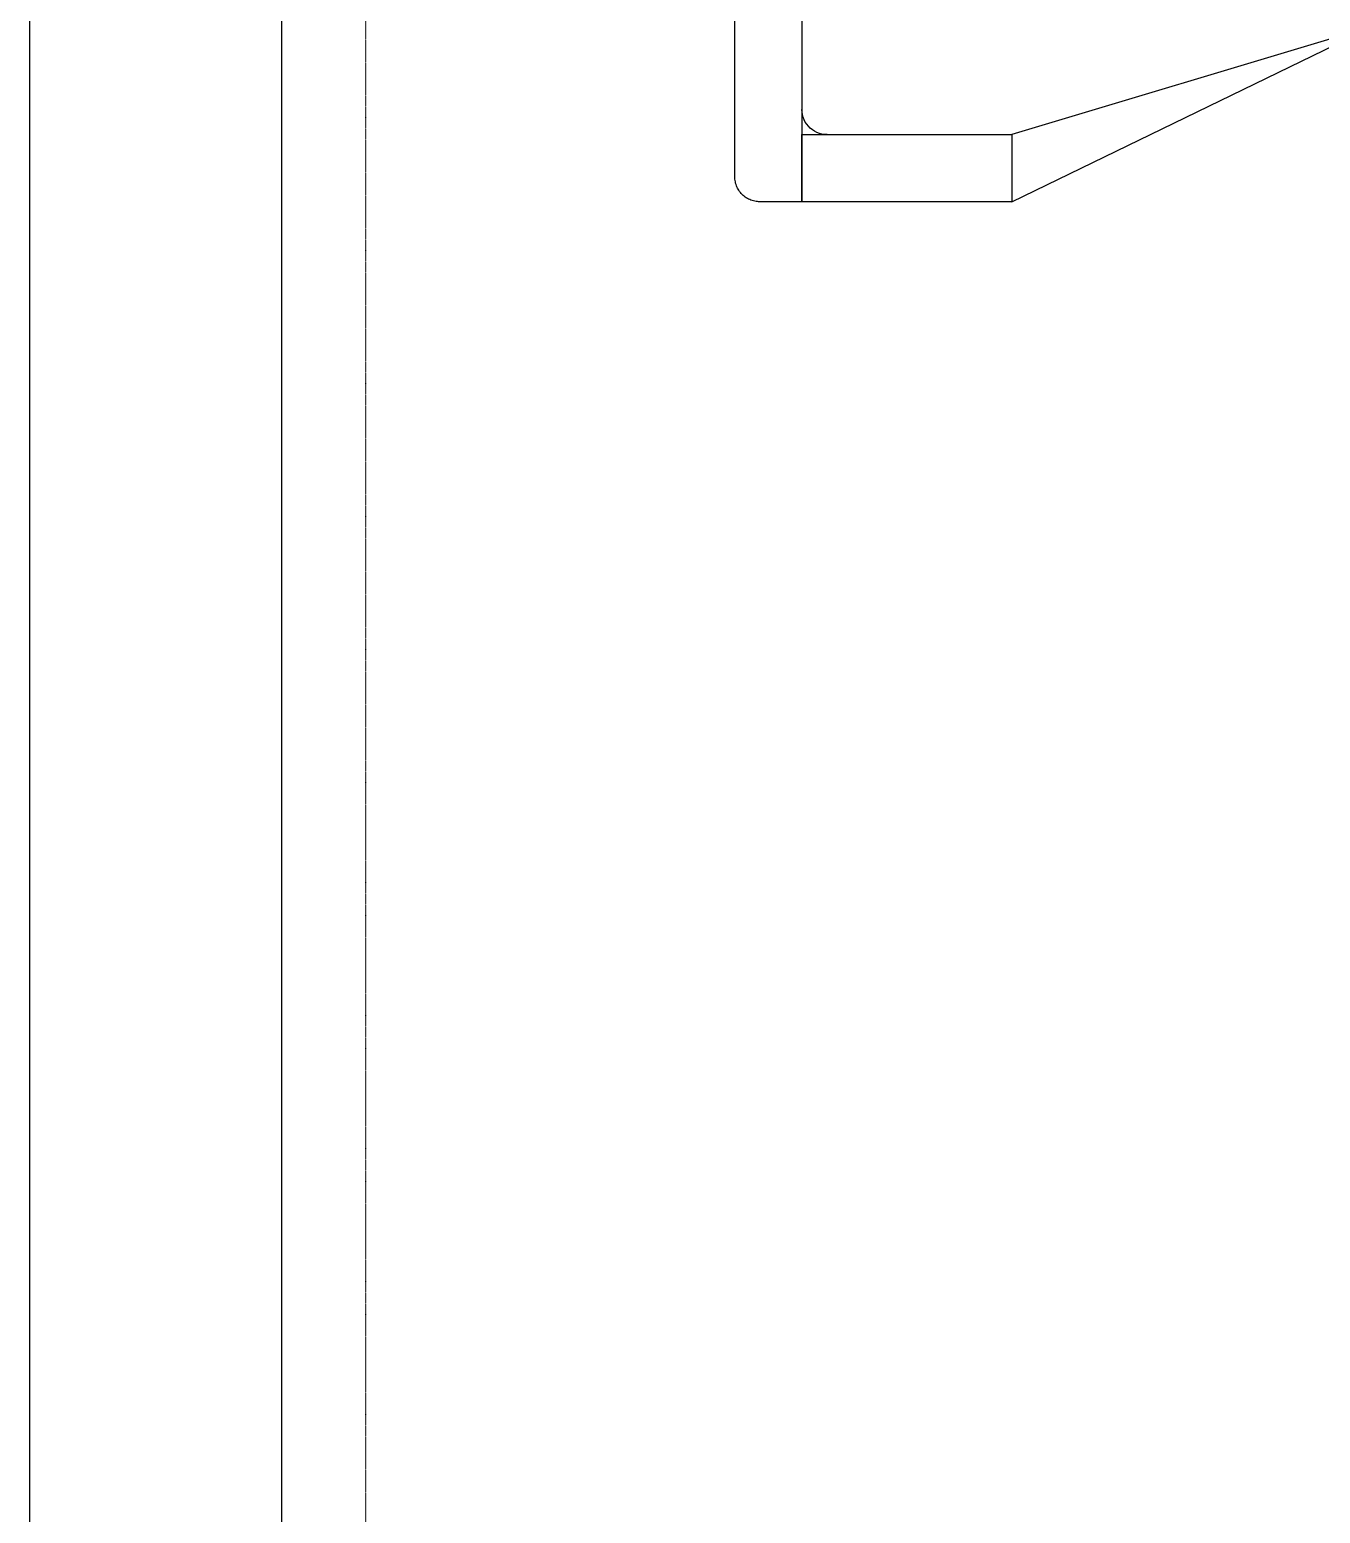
# Model space of a CAD drawing. Extents: x -3400 to 3400, y -3400 to 3400.
# Drawn here: x -3400 to -1862, y -1767 to 0 of the extents above; entities that cross this region are included whole.
import ezdxf

# ---------------------------------------------------------------- set-up
doc = ezdxf.new("R2010")
doc.units = 0
doc.linetypes.add('DOT', pattern=[0.2, 0, -0.2])
for name, color, linetype in [('BASEMETAL', 4, 'CONTINUOUS'), ('BUSMAIN', 3, 'CONTINUOUS'), ('DICEGRID', 3, 'CONTINUOUS'), ('FRAME', 8, 'CONTINUOUS')]:
    doc.layers.add(name, color=color, linetype=linetype)

# ---------------------------------------------------------------- blocks, each defined once
blk = doc.blocks.new('CHIP_XSEARCH')
at = {"layer": 'BUSMAIN'}
blk.add_lwpolyline([(920, 3605), (920, 3400), (920, 3195), (870, 3195), (868.4, 3195), (866.9, 3195.2), (865.3, 3195.4), (863.8, 3195.7), (862.2, 3196), (860.7, 3196.5), (859.2, 3197), (857.8, 3197.6), (856.4, 3198.3), (855, 3199), (853.7, 3199.8), (852.4, 3200.7), (851.1, 3201.7), (849.9, 3202.7), (848.8, 3203.8), (847.7, 3204.9), (846.7, 3206.1), (845.7, 3207.4), (844.8, 3208.7), (844, 3210), (843.3, 3211.4), (842.6, 3212.8), (842, 3214.2), (841.5, 3215.7), (841, 3217.2), (840.7, 3218.8), (840.4, 3220.3), (840.2, 3221.9), (840, 3223.4), (840, 3225), (840, 3575)], dxfattribs=at)
for points in [[(1170, 3195), (1570, 3389), (1570, 3395), (1170, 3275)], [(920, 3275), (950, 3275), (946.9, 3275.2), (943.8, 3275.7), (940.7, 3276.5), (937.8, 3277.6), (935, 3279), (932.4, 3280.7), (929.9, 3282.7), (927.7, 3284.9), (925.7, 3287.4), (924, 3290), (922.6, 3292.8), (921.5, 3295.7), (920.7, 3298.8), (920.2, 3301.9), (920, 3305)], [(920, 3275), (1170, 3275), (1170, 3195), (920, 3195)]]:
    blk.add_lwpolyline(points, close=True, dxfattribs=at)
at = {"layer": 'DICEGRID'}
blk.add_lwpolyline([(300, 100), (6500, 100), (6500, 6700), (300, 6700)], close=True, dxfattribs=at)
at = {"layer": 'FRAME'}
blk.add_lwpolyline([(0, 0), (6800, 0), (6800, 6800), (0, 6800)], close=True, dxfattribs=at)
at = {"layer": 'FRAME', "linetype": 'DOT'}
blk.add_lwpolyline([(400, 400), (6400, 400), (6400, 6400), (400, 6400)], close=True, dxfattribs=at)

msp = doc.modelspace()

# ---------------------------------------------------------------- block references
at = {"layer": 'BASEMETAL'}
msp.add_blockref('CHIP_XSEARCH', (-3400, -3400), dxfattribs=at)

doc.saveas('drawing.dxf')
